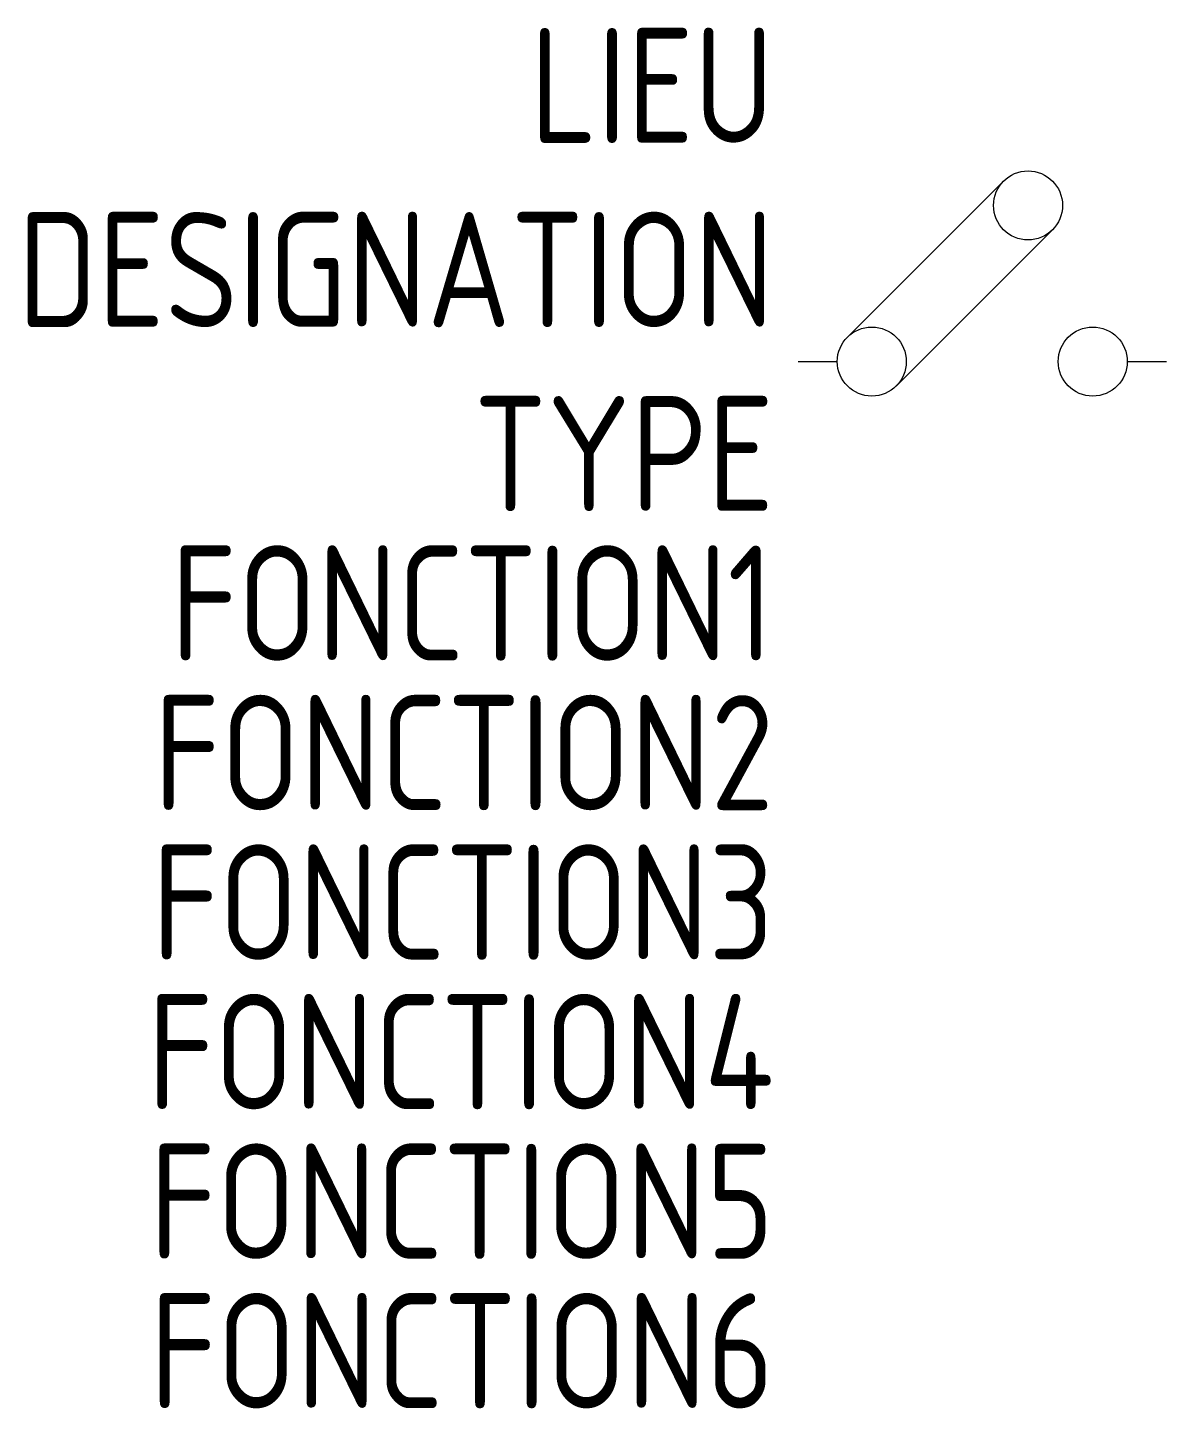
# Model space of a CAD drawing. Extents: x -1601.4 to -1576.6, y -902.3 to -872.3.
import ezdxf
from ezdxf.enums import TextEntityAlignment as Align

# ---------------------------------------------------------------- set-up
doc = ezdxf.new("R2010")
doc.units = 0
doc.header["$LTSCALE"] = 0.3
doc.layers.add('SYMB_FIL', color=3, linetype='CONTINUOUS')
doc.layers.add('SYMB_TXT_NOM', color=3, linetype='CONTINUOUS')
doc.styles.add('NET2_5', font='isocp.shx', dxfattribs={"width": 0.9, "height": 2.5})

msp = doc.modelspace()

# ---------------------------------------------------------------- linework, layer by layer
at = {"layer": 'SYMB_FIL'}
for p, q in [((-1583.564, -879.063), (-1580.17, -875.669)), ((-1582.504, -880.124), (-1579.109, -876.73)), ((-1584.634, -879.593), (-1583.784, -879.593)), ((-1577.484, -879.593), (-1576.634, -879.593))]:
    msp.add_line(p, q, dxfattribs=at)
for centre in [(-1579.64, -876.199), (-1583.034, -879.593), (-1578.234, -879.593)]:
    msp.add_circle(centre, 0.75, dxfattribs=at)

# ---------------------------------------------------------------- texts
at = {"layer": 'SYMB_TXT_NOM', "style": 'NET2_5', "width": 0.9, "flags": 8}
msp.add_attdef('LIEU', text='', height=2.5, dxfattribs=at).set_placement((-1585.159, -875.593), align=Align.BOTTOM_RIGHT)
for tag, text, p in [('DESIGNATION', 'E?', (-1585.159, -878.843)), ('TYPE', '', (-1585.159, -882.843)), ('FONCTION1', '', (-1585.159, -886.093)), ('FONCTION2', '', (-1585.159, -889.343)), ('FONCTION3', '', (-1585.159, -892.593)), ('FONCTION4', '', (-1585.159, -895.843)), ('FONCTION5', '', (-1585.159, -899.093)), ('FONCTION6', '', (-1585.159, -902.343))]:
    msp.add_attdef(tag, text=text, height=2.5, dxfattribs=at).set_placement(p, align=Align.RIGHT)

doc.saveas('drawing.dxf')
